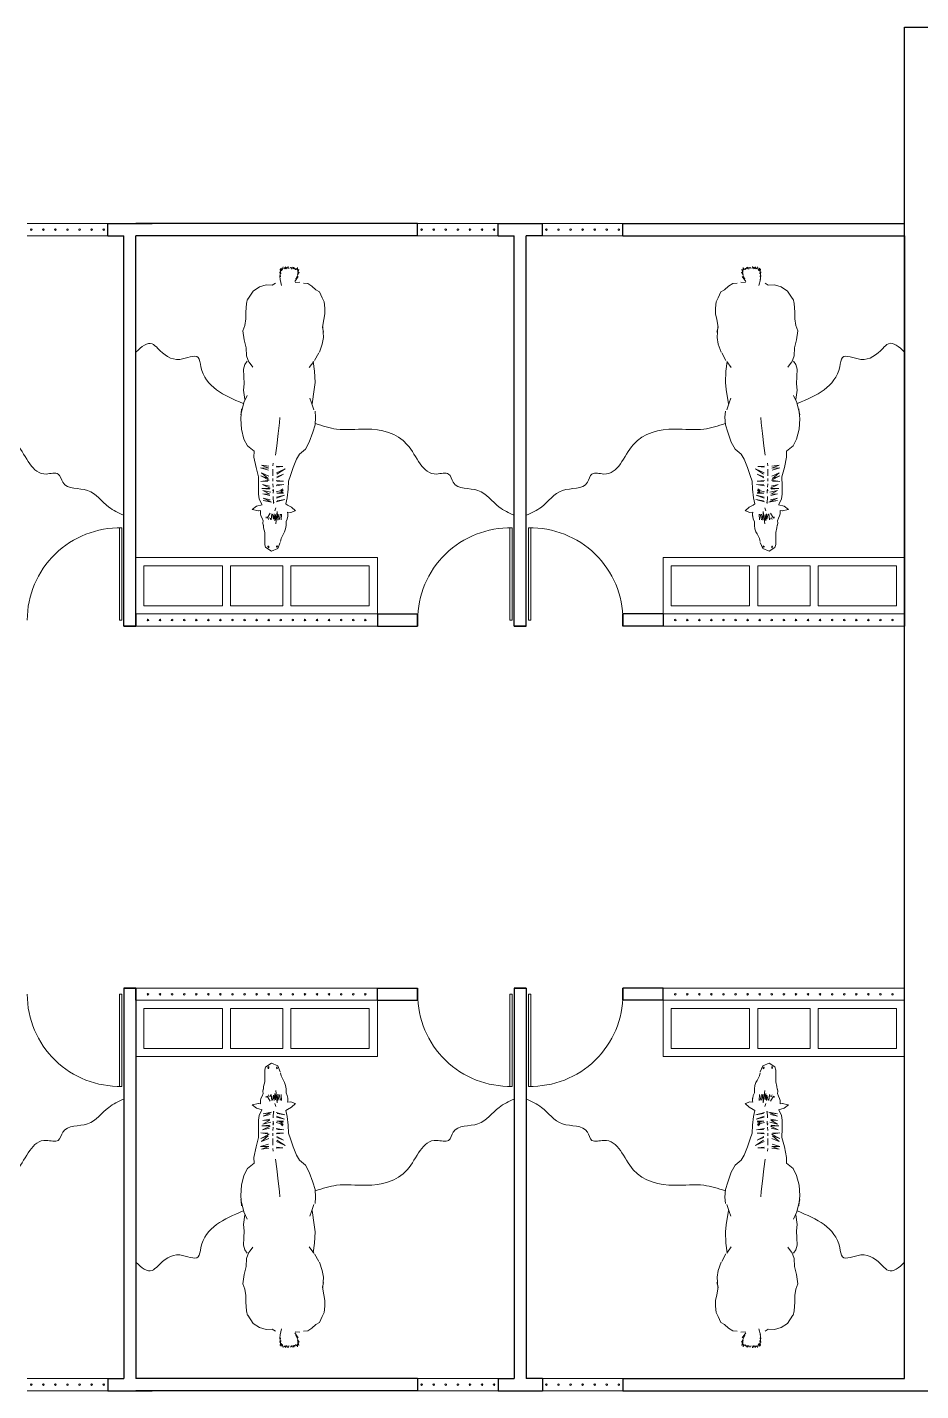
# Model space of a CAD drawing. Header units: millimetres. Extents: x 235 to 418, y 139 to 274.
# Drawn here: x 362.87 to 373.97, y 237.96 to 254.9 of the extents above; entities that cross this region are included whole.
import ezdxf

# ---------------------------------------------------------------- set-up
doc = ezdxf.new("R2010")
doc.units = ezdxf.units.MM
doc.header["$LTSCALE"] = 0.01
for name, color, linetype, lineweight in [('muebles p.a.', 191, 'Continuous', 0), ('muebles p.f.', 213, 'Continuous', 0), ('muros', 3, 'Continuous', 30), ('muros bajos', 42, 'Continuous', 18), ('puertas', 2, 'Continuous', 9), ('punto delgado', 4, 'Continuous', 0)]:
    doc.layers.add(name, color=color, linetype=linetype, lineweight=lineweight)

# ---------------------------------------------------------------- blocks, each defined once
blk = doc.blocks.new('A$C48D3161E')
at = {"layer": 'punto delgado'}
for p, q in [((2.021, 0.796), (2.086, 0.807)), ((2.086, 0.807), (2.188, 0.802)), ((2.138, 0.809), (2.184, 0.799)), ((2.184, 0.799), (2.259, 0.812)), ((2.259, 0.812), (2.315, 0.822)), ((2.315, 0.822), (2.37, 0.822)), ((2.37, 0.822), (2.432, 0.816)), ((2.432, 0.816), (2.472, 0.796)), ((1.064, 0.669), (0.994, 0.633)), ((1.161, 0.704), (1.064, 0.669)), ((1.232, 0.726), (1.161, 0.704)), ((1.306, 0.731), (1.232, 0.726)), ((1.367, 0.727), (1.306, 0.731)), ((1.379, 0.714), (1.448, 0.691)), ((1.438, 0.697), (1.576, 0.718)), ((1.448, 0.691), (1.493, 0.675)), ((1.576, 0.718), (1.646, 0.726)), ((1.646, 0.726), (1.756, 0.721)), ((1.756, 0.721), (1.849, 0.708)), ((1.852, 0.713), (1.792, 0.669)), ((1.86, 0.721), (1.935, 0.762)), ((1.941, 0.768), (2.021, 0.796)), ((2.472, 0.796), (2.53, 0.77)), ((2.53, 0.77), (2.55, 0.734)), ((2.55, 0.734), (2.586, 0.695)), ((2.586, 0.695), (2.612, 0.655)), ((0.428, 0.495), (0.393, 0.534)), ((0.898, 0.544), (0.816, 0.511)), ((0.947, 0.574), (0.898, 0.544)), ((0.994, 0.633), (0.947, 0.574)), ((2.612, 0.655), (2.616, 0.613)), ((2.621, 0.53), (2.623, 0.576)), ((2.631, 0.527), (2.679, 0.562)), ((2.656, 0.537), (2.723, 0.57)), ((2.679, 0.562), (2.656, 0.537)), ((2.723, 0.57), (2.699, 0.554)), ((2.699, 0.554), (2.753, 0.566)), ((2.753, 0.566), (2.722, 0.558)), ((2.722, 0.558), (2.767, 0.553)), ((2.767, 0.553), (2.745, 0.553)), ((2.745, 0.553), (2.757, 0.543)), ((2.745, 0.534), (2.762, 0.532)), ((2.757, 0.543), (2.747, 0.541)), ((0.15, 0.408), (0.122, 0.395)), ((0.168, 0.417), (0.15, 0.408)), ((0.187, 0.429), (0.168, 0.417)), ((0.218, 0.438), (0.187, 0.429)), ((0.251, 0.443), (0.218, 0.438)), ((0.289, 0.444), (0.251, 0.443)), ((0.313, 0.455), (0.289, 0.444)), ((0.341, 0.459), (0.313, 0.455)), ((0.343, 0.461), (0.341, 0.46)), ((0.365, 0.461), (0.343, 0.461)), ((0.379, 0.458), (0.365, 0.461)), ((0.392, 0.53), (0.377, 0.489)), ((0.377, 0.489), (0.379, 0.458)), ((0.45, 0.456), (0.428, 0.495)), ((0.461, 0.439), (0.45, 0.456)), ((0.519, 0.453), (0.461, 0.439)), ((0.481, 0.345), (0.504, 0.43)), ((0.504, 0.43), (0.491, 0.355)), ((0.517, 0.348), (0.545, 0.426)), ((0.605, 0.462), (0.519, 0.453)), ((0.545, 0.426), (0.526, 0.35)), ((0.565, 0.352), (0.564, 0.417)), ((0.564, 0.417), (0.57, 0.374)), ((0.57, 0.374), (0.576, 0.413)), ((0.576, 0.413), (0.579, 0.391)), ((0.579, 0.391), (0.596, 0.415)), ((0.596, 0.415), (0.596, 0.391)), ((0.596, 0.391), (0.609, 0.41)), ((0.683, 0.467), (0.605, 0.462)), ((0.637, 0.346), (0.651, 0.422)), ((0.651, 0.422), (0.646, 0.352)), ((0.682, 0.352), (0.682, 0.417)), ((0.682, 0.417), (0.689, 0.346)), ((0.739, 0.486), (0.683, 0.467)), ((0.715, 0.352), (0.751, 0.417)), ((0.751, 0.417), (0.725, 0.351)), ((0.816, 0.511), (0.739, 0.486)), ((0.752, 0.354), (0.803, 0.433)), ((0.803, 0.433), (0.763, 0.348)), ((0.818, 0.349), (0.826, 0.41)), ((0.826, 0.41), (0.83, 0.346)), ((2.762, 0.392), (2.735, 0.399)), ((2.735, 0.399), (2.753, 0.384)), ((2.773, 0.413), (2.741, 0.404)), ((2.741, 0.404), (2.762, 0.392)), ((2.751, 0.526), (2.771, 0.519)), ((2.753, 0.502), (2.767, 0.492)), ((2.754, 0.517), (2.77, 0.504)), ((2.755, 0.447), (2.771, 0.457)), ((2.755, 0.409), (2.773, 0.413)), ((2.756, 0.433), (2.771, 0.444)), ((2.756, 0.42), (2.773, 0.439)), ((2.758, 0.478), (2.772, 0.486)), ((2.759, 0.465), (2.776, 0.462)), ((0.025, 0.361), (0, 0.301)), ((0, 0.301), (0.035, 0.245)), ((0.085, 0.386), (0.025, 0.361)), ((0.042, 0.275), (0.033, 0.273)), ((0.033, 0.273), (0.035, 0.269)), ((0.041, 0.356), (0.034, 0.351)), ((0.034, 0.351), (0.045, 0.35)), ((0.035, 0.269), (0.044, 0.266)), ((0.047, 0.359), (0.04, 0.357)), ((0.049, 0.273), (0.042, 0.275)), ((0.044, 0.266), (0.05, 0.27)), ((0.045, 0.35), (0.053, 0.357)), ((0.053, 0.357), (0.047, 0.359)), ((0.05, 0.27), (0.053, 0.271)), ((0.122, 0.395), (0.095, 0.388)), ((0.385, 0.357), (0.266, 0.343)), ((0.295, 0.333), (0.363, 0.327)), ((0.36, 0.373), (0.303, 0.363)), ((0.303, 0.363), (0.385, 0.357)), ((0.304, 0.339), (0.356, 0.339)), ((0.361, 0.387), (0.305, 0.375)), ((0.362, 0.397), (0.306, 0.394)), ((0.306, 0.297), (0.363, 0.303)), ((0.307, 0.272), (0.327, 0.279)), ((0.309, 0.292), (0.323, 0.291)), ((0.363, 0.327), (0.312, 0.321)), ((0.312, 0.321), (0.36, 0.31)), ((0.32, 0.258), (0.371, 0.286)), ((0.393, 0.332), (0.423, 0.342)), ((0.466, 0.319), (0.486, 0.319)), ((0.471, 0.323), (0.49, 0.319)), ((0.477, 0.302), (0.495, 0.218)), ((0.495, 0.218), (0.485, 0.292)), ((0.485, 0.292), (0.516, 0.219)), ((0.486, 0.319), (0.51, 0.316)), ((0.516, 0.219), (0.499, 0.288)), ((0.51, 0.316), (0.532, 0.316)), ((0.544, 0.284), (0.56, 0.217)), ((0.56, 0.217), (0.555, 0.284)), ((0.555, 0.284), (0.593, 0.217)), ((0.565, 0.318), (0.594, 0.32)), ((0.593, 0.217), (0.575, 0.294)), ((0.591, 0.396), (0.578, 0.346)), ((0.589, 0.312), (0.604, 0.316)), ((0.604, 0.28), (0.611, 0.206)), ((0.611, 0.206), (0.614, 0.287)), ((0.614, 0.287), (0.649, 0.213)), ((0.623, 0.317), (0.657, 0.312)), ((0.649, 0.213), (0.633, 0.28)), ((0.679, 0.196), (0.693, 0.278)), ((0.683, 0.266), (0.679, 0.196)), ((0.683, 0.313), (0.708, 0.313)), ((0.693, 0.278), (0.734, 0.196)), ((0.734, 0.196), (0.708, 0.267)), ((0.708, 0.267), (0.764, 0.203)), ((0.764, 0.203), (0.733, 0.275)), ((0.734, 0.313), (0.77, 0.313)), ((0.77, 0.313), (0.8, 0.312)), ((0.789, 0.271), (0.813, 0.194)), ((0.813, 0.194), (0.811, 0.274)), ((0.811, 0.274), (0.838, 0.203)), ((0.838, 0.203), (0.828, 0.275)), ((0.832, 0.313), (0.858, 0.316)), ((0.935, 0.34), (1.029, 0.353)), ((1.029, 0.353), (1.149, 0.365)), ((1.149, 0.365), (1.253, 0.377)), ((1.253, 0.377), (1.303, 0.381)), ((2.593, 0.399), (2.65, 0.385)), ((2.595, 0.308), (2.614, 0.339)), ((2.599, 0.248), (2.595, 0.308)), ((2.69, 0.381), (2.644, 0.386)), ((2.678, 0.388), (2.69, 0.381)), ((2.726, 0.382), (2.678, 0.388)), ((2.753, 0.384), (2.705, 0.391)), ((2.705, 0.391), (2.726, 0.382)), ((0.036, 0.243), (0.066, 0.235)), ((0.066, 0.235), (0.106, 0.235)), ((0.106, 0.235), (0.145, 0.234)), ((0.145, 0.234), (0.181, 0.236)), ((0.181, 0.236), (0.227, 0.224)), ((0.227, 0.224), (0.254, 0.221)), ((0.254, 0.22), (0.276, 0.216)), ((0.276, 0.216), (0.295, 0.218)), ((0.294, 0.219), (0.321, 0.209)), ((0.32, 0.25), (0.335, 0.25)), ((0.321, 0.209), (0.343, 0.198)), ((0.343, 0.198), (0.363, 0.192)), ((0.365, 0.192), (0.384, 0.193)), ((0.384, 0.193), (0.395, 0.192)), ((0.392, 0.174), (0.406, 0.112)), ((0.395, 0.192), (0.394, 0.17)), ((0.406, 0.112), (0.439, 0.154)), ((0.439, 0.154), (0.453, 0.208)), ((0.456, 0.206), (0.509, 0.18)), ((0.509, 0.18), (0.555, 0.174)), ((0.555, 0.174), (0.635, 0.173)), ((0.636, 0.174), (0.724, 0.175)), ((0.724, 0.175), (0.817, 0.15)), ((0.817, 0.15), (0.918, 0.129)), ((2.538, 0.122), (2.58, 0.182)), ((2.58, 0.182), (2.599, 0.248)), ((0.918, 0.129), (0.976, 0.13)), ((0.976, 0.13), (1.027, 0.065)), ((1.027, 0.065), (1.094, 0.032)), ((1.094, 0.032), (1.19, 0.007)), ((1.19, 0.007), (1.29, 0)), ((1.29, 0), (1.39, 0.009)), ((1.33, 0.001), (1.451, 0.03)), ((1.451, 0.03), (1.52, 0.063)), ((1.48, 0.04), (1.572, 0.027)), ((1.572, 0.027), (1.634, 0.033)), ((1.634, 0.033), (1.703, 0.03)), ((1.703, 0.03), (1.775, 0.027)), ((1.775, 0.027), (1.821, 0.04)), ((1.795, 0.119), (1.844, 0.082)), ((1.821, 0.04), (1.853, 0.063)), ((1.844, 0.079), (1.906, 0.056)), ((1.906, 0.056), (1.984, 0.053)), ((1.984, 0.053), (2.063, 0.033)), ((2.063, 0.033), (2.151, 0.02)), ((2.151, 0.02), (2.203, 0.04)), ((2.203, 0.04), (2.266, 0.05)), ((2.266, 0.05), (2.331, 0.05)), ((2.331, 0.05), (2.416, 0.056)), ((2.416, 0.056), (2.462, 0.066)), ((2.459, 0.07), (2.538, 0.122))]:
    blk.add_line(p, q, dxfattribs=at)
blk = doc.blocks.new('A$C6A7764AD')
at = {"layer": 'puertas'}
blk.add_lwpolyline([(0, 0), (0.03, 0), (0.03, 1.17), (0, 1.17)], close=True, dxfattribs=at)
at = {"layer": 'punto delgado'}
blk.add_arc((0.03, 0), 1.17, 0, 91.4693, dxfattribs=at)

msp = doc.modelspace()

# ---------------------------------------------------------------- hatches: boundary and pattern name
at = {"layer": 'muros'}
h = msp.add_hatch(color=256, dxfattribs=at)
edge = h.paths.add_edge_path()
edge.add_arc((367.068, 247.533), 0.01, 0, 360)
edge = h.paths.add_edge_path()
edge.add_arc((366.918, 247.533), 0.01, 0, 360)
edge = h.paths.add_edge_path()
edge.add_arc((366.768, 247.533), 0.01, 0, 360)
edge = h.paths.add_edge_path()
edge.add_arc((366.618, 247.533), 0.01, 0, 360)
edge = h.paths.add_edge_path()
edge.add_arc((366.468, 247.533), 0.01, 0, 360)
edge = h.paths.add_edge_path()
edge.add_arc((366.318, 247.533), 0.01, 0, 360)
edge = h.paths.add_edge_path()
edge.add_arc((366.168, 247.533), 0.01, 0, 360)
edge = h.paths.add_edge_path()
edge.add_arc((366.018, 247.533), 0.01, 0, 360)
edge = h.paths.add_edge_path()
edge.add_arc((365.868, 247.533), 0.01, 0, 360)
edge = h.paths.add_edge_path()
edge.add_arc((365.718, 247.533), 0.01, 0, 360)
edge = h.paths.add_edge_path()
edge.add_arc((365.568, 247.533), 0.01, 0, 360)
edge = h.paths.add_edge_path()
edge.add_arc((365.418, 247.533), 0.01, 0, 360)
edge = h.paths.add_edge_path()
edge.add_arc((365.268, 247.533), 0.01, 0, 360)
edge = h.paths.add_edge_path()
edge.add_arc((365.118, 247.533), 0.01, 0, 360)
edge = h.paths.add_edge_path()
edge.add_arc((364.968, 247.533), 0.01, 0, 360)
edge = h.paths.add_edge_path()
edge.add_arc((364.818, 247.533), 0.01, 0, 360)
edge = h.paths.add_edge_path()
edge.add_arc((364.668, 247.533), 0.01, 0, 360)
edge = h.paths.add_edge_path()
edge.add_arc((364.518, 247.533), 0.01, 0, 360)
edge = h.paths.add_edge_path()
edge.add_arc((364.368, 247.533), 0.01, 0, 360)
h = msp.add_hatch(color=256, dxfattribs=at)
edge = h.paths.add_edge_path()
edge.add_arc((370.918, 247.533), 0.01, 0, 360)
edge = h.paths.add_edge_path()
edge.add_arc((371.068, 247.533), 0.01, 0, 360)
edge = h.paths.add_edge_path()
edge.add_arc((371.218, 247.533), 0.01, 0, 360)
edge = h.paths.add_edge_path()
edge.add_arc((371.368, 247.533), 0.01, 0, 360)
edge = h.paths.add_edge_path()
edge.add_arc((371.518, 247.533), 0.01, 0, 360)
edge = h.paths.add_edge_path()
edge.add_arc((371.668, 247.533), 0.01, 0, 360)
edge = h.paths.add_edge_path()
edge.add_arc((371.818, 247.533), 0.01, 0, 360)
edge = h.paths.add_edge_path()
edge.add_arc((371.968, 247.533), 0.01, 0, 360)
edge = h.paths.add_edge_path()
edge.add_arc((372.118, 247.533), 0.01, 0, 360)
edge = h.paths.add_edge_path()
edge.add_arc((372.268, 247.533), 0.01, 0, 360)
edge = h.paths.add_edge_path()
edge.add_arc((372.418, 247.533), 0.01, 0, 360)
edge = h.paths.add_edge_path()
edge.add_arc((372.568, 247.533), 0.01, 0, 360)
edge = h.paths.add_edge_path()
edge.add_arc((372.718, 247.533), 0.01, 0, 360)
edge = h.paths.add_edge_path()
edge.add_arc((372.868, 247.533), 0.01, 0, 360)
edge = h.paths.add_edge_path()
edge.add_arc((373.018, 247.533), 0.01, 0, 360)
edge = h.paths.add_edge_path()
edge.add_arc((373.168, 247.533), 0.01, 0, 360)
edge = h.paths.add_edge_path()
edge.add_arc((373.318, 247.533), 0.01, 0, 360)
edge = h.paths.add_edge_path()
edge.add_arc((373.468, 247.533), 0.01, 0, 360)
edge = h.paths.add_edge_path()
edge.add_arc((373.618, 247.533), 0.01, 0, 360)
h = msp.add_hatch(color=256, dxfattribs=at)
edge = h.paths.add_edge_path()
edge.add_arc((367.068, 242.883), 0.01, 0, 360)
edge = h.paths.add_edge_path()
edge.add_arc((366.918, 242.883), 0.01, 0, 360)
edge = h.paths.add_edge_path()
edge.add_arc((366.768, 242.883), 0.01, 0, 360)
edge = h.paths.add_edge_path()
edge.add_arc((366.618, 242.883), 0.01, 0, 360)
edge = h.paths.add_edge_path()
edge.add_arc((366.468, 242.883), 0.01, 0, 360)
edge = h.paths.add_edge_path()
edge.add_arc((366.318, 242.883), 0.01, 0, 360)
edge = h.paths.add_edge_path()
edge.add_arc((366.168, 242.883), 0.01, 0, 360)
edge = h.paths.add_edge_path()
edge.add_arc((366.018, 242.883), 0.01, 0, 360)
edge = h.paths.add_edge_path()
edge.add_arc((365.868, 242.883), 0.01, 0, 360)
edge = h.paths.add_edge_path()
edge.add_arc((365.718, 242.883), 0.01, 0, 360)
edge = h.paths.add_edge_path()
edge.add_arc((365.568, 242.883), 0.01, 0, 360)
edge = h.paths.add_edge_path()
edge.add_arc((365.418, 242.883), 0.01, 0, 360)
edge = h.paths.add_edge_path()
edge.add_arc((365.268, 242.883), 0.01, 0, 360)
edge = h.paths.add_edge_path()
edge.add_arc((365.118, 242.883), 0.01, 0, 360)
edge = h.paths.add_edge_path()
edge.add_arc((364.968, 242.883), 0.01, 0, 360)
edge = h.paths.add_edge_path()
edge.add_arc((364.818, 242.883), 0.01, 0, 360)
edge = h.paths.add_edge_path()
edge.add_arc((364.668, 242.883), 0.01, 0, 360)
edge = h.paths.add_edge_path()
edge.add_arc((364.518, 242.883), 0.01, 0, 360)
edge = h.paths.add_edge_path()
edge.add_arc((364.368, 242.883), 0.01, 0, 360)
h = msp.add_hatch(color=256, dxfattribs=at)
edge = h.paths.add_edge_path()
edge.add_arc((370.918, 242.883), 0.01, 0, 360)
edge = h.paths.add_edge_path()
edge.add_arc((371.068, 242.883), 0.01, 0, 360)
edge = h.paths.add_edge_path()
edge.add_arc((371.218, 242.883), 0.01, 0, 360)
edge = h.paths.add_edge_path()
edge.add_arc((371.368, 242.883), 0.01, 0, 360)
edge = h.paths.add_edge_path()
edge.add_arc((371.518, 242.883), 0.01, 0, 360)
edge = h.paths.add_edge_path()
edge.add_arc((371.668, 242.883), 0.01, 0, 360)
edge = h.paths.add_edge_path()
edge.add_arc((371.818, 242.883), 0.01, 0, 360)
edge = h.paths.add_edge_path()
edge.add_arc((371.968, 242.883), 0.01, 0, 360)
edge = h.paths.add_edge_path()
edge.add_arc((372.118, 242.883), 0.01, 0, 360)
edge = h.paths.add_edge_path()
edge.add_arc((372.268, 242.883), 0.01, 0, 360)
edge = h.paths.add_edge_path()
edge.add_arc((372.418, 242.883), 0.01, 0, 360)
edge = h.paths.add_edge_path()
edge.add_arc((372.568, 242.883), 0.01, 0, 360)
edge = h.paths.add_edge_path()
edge.add_arc((372.718, 242.883), 0.01, 0, 360)
edge = h.paths.add_edge_path()
edge.add_arc((372.868, 242.883), 0.01, 0, 360)
edge = h.paths.add_edge_path()
edge.add_arc((373.018, 242.883), 0.01, 0, 360)
edge = h.paths.add_edge_path()
edge.add_arc((373.168, 242.883), 0.01, 0, 360)
edge = h.paths.add_edge_path()
edge.add_arc((373.318, 242.883), 0.01, 0, 360)
edge = h.paths.add_edge_path()
edge.add_arc((373.468, 242.883), 0.01, 0, 360)
edge = h.paths.add_edge_path()
edge.add_arc((373.618, 242.883), 0.01, 0, 360)
at = {"layer": 'muros bajos'}
h = msp.add_hatch(color=256, dxfattribs=at)
edge = h.paths.add_edge_path()
edge.add_arc((363.818, 252.383), 0.01, 0, 360)
edge = h.paths.add_edge_path()
edge.add_arc((363.668, 252.383), 0.01, 0, 360)
edge = h.paths.add_edge_path()
edge.add_arc((363.518, 252.383), 0.01, 0, 360)
edge = h.paths.add_edge_path()
edge.add_arc((362.918, 252.383), 0.01, 0, 360)
edge = h.paths.add_edge_path()
edge.add_arc((363.068, 252.383), 0.01, 0, 360)
edge = h.paths.add_edge_path()
edge.add_arc((363.218, 252.383), 0.01, 0, 360)
edge = h.paths.add_edge_path()
edge.add_arc((363.368, 252.383), 0.01, 0, 360)
h = msp.add_hatch(color=256, dxfattribs=at)
edge = h.paths.add_edge_path()
edge.add_arc((368.668, 252.383), 0.01, 0, 360)
edge = h.paths.add_edge_path()
edge.add_arc((368.518, 252.383), 0.01, 0, 360)
edge = h.paths.add_edge_path()
edge.add_arc((368.368, 252.383), 0.01, 0, 360)
edge = h.paths.add_edge_path()
edge.add_arc((367.768, 252.383), 0.01, 0, 360)
edge = h.paths.add_edge_path()
edge.add_arc((367.918, 252.383), 0.01, 0, 360)
edge = h.paths.add_edge_path()
edge.add_arc((368.068, 252.383), 0.01, 0, 360)
edge = h.paths.add_edge_path()
edge.add_arc((368.218, 252.383), 0.01, 0, 360)
h = msp.add_hatch(color=256, dxfattribs=at)
edge = h.paths.add_edge_path()
edge.add_arc((369.318, 252.383), 0.01, 0, 360)
edge = h.paths.add_edge_path()
edge.add_arc((369.468, 252.383), 0.01, 0, 360)
edge = h.paths.add_edge_path()
edge.add_arc((369.618, 252.383), 0.01, 0, 360)
edge = h.paths.add_edge_path()
edge.add_arc((370.218, 252.383), 0.01, 0, 360)
edge = h.paths.add_edge_path()
edge.add_arc((370.068, 252.383), 0.01, 0, 360)
edge = h.paths.add_edge_path()
edge.add_arc((369.918, 252.383), 0.01, 0, 360)
edge = h.paths.add_edge_path()
edge.add_arc((369.768, 252.383), 0.01, 0, 360)
h = msp.add_hatch(color=256, dxfattribs=at)
edge = h.paths.add_edge_path()
edge.add_arc((363.818, 238.033), 0.01, 0, 360)
edge = h.paths.add_edge_path()
edge.add_arc((363.668, 238.033), 0.01, 0, 360)
edge = h.paths.add_edge_path()
edge.add_arc((363.518, 238.033), 0.01, 0, 360)
edge = h.paths.add_edge_path()
edge.add_arc((362.918, 238.033), 0.01, 0, 360)
edge = h.paths.add_edge_path()
edge.add_arc((363.068, 238.033), 0.01, 0, 360)
edge = h.paths.add_edge_path()
edge.add_arc((363.218, 238.033), 0.01, 0, 360)
edge = h.paths.add_edge_path()
edge.add_arc((363.368, 238.033), 0.01, 0, 360)
h = msp.add_hatch(color=256, dxfattribs=at)
edge = h.paths.add_edge_path()
edge.add_arc((368.668, 238.033), 0.01, 0, 360)
edge = h.paths.add_edge_path()
edge.add_arc((368.518, 238.033), 0.01, 0, 360)
edge = h.paths.add_edge_path()
edge.add_arc((368.368, 238.033), 0.01, 0, 360)
edge = h.paths.add_edge_path()
edge.add_arc((367.768, 238.033), 0.01, 0, 360)
edge = h.paths.add_edge_path()
edge.add_arc((367.918, 238.033), 0.01, 0, 360)
edge = h.paths.add_edge_path()
edge.add_arc((368.068, 238.033), 0.01, 0, 360)
edge = h.paths.add_edge_path()
edge.add_arc((368.218, 238.033), 0.01, 0, 360)
h = msp.add_hatch(color=256, dxfattribs=at)
edge = h.paths.add_edge_path()
edge.add_arc((369.318, 238.033), 0.01, 0, 360)
edge = h.paths.add_edge_path()
edge.add_arc((369.468, 238.033), 0.01, 0, 360)
edge = h.paths.add_edge_path()
edge.add_arc((369.618, 238.033), 0.01, 0, 360)
edge = h.paths.add_edge_path()
edge.add_arc((370.218, 238.033), 0.01, 0, 360)
edge = h.paths.add_edge_path()
edge.add_arc((370.068, 238.033), 0.01, 0, 360)
edge = h.paths.add_edge_path()
edge.add_arc((369.918, 238.033), 0.01, 0, 360)
edge = h.paths.add_edge_path()
edge.add_arc((369.768, 238.033), 0.01, 0, 360)

# ---------------------------------------------------------------- linework, layer by layer
at = {"layer": 'muebles p.a.'}
for p, q in [((365.293, 247.708), (365.293, 248.208)), ((365.393, 247.708), (365.393, 248.208)), ((366.043, 247.708), (366.043, 248.208)), ((366.143, 247.708), (366.143, 248.208)), ((371.843, 247.708), (371.843, 248.208)), ((371.943, 247.708), (371.943, 248.208)), ((372.593, 247.708), (372.593, 248.208)), ((372.693, 247.708), (372.693, 248.208)), ((365.293, 242.708), (365.293, 242.208)), ((365.393, 242.708), (365.393, 242.208)), ((366.043, 242.708), (366.043, 242.208)), ((366.143, 242.708), (366.143, 242.208)), ((371.843, 242.708), (371.843, 242.208)), ((371.943, 242.708), (371.943, 242.208)), ((372.593, 242.708), (372.593, 242.208)), ((372.693, 242.708), (372.693, 242.208))]:
    msp.add_line(p, q, dxfattribs=at)
for points in [[(365.293, 248.208), (364.318, 248.208), (364.318, 247.708), (365.293, 247.708)], [(366.043, 248.208), (365.393, 248.208)], [(366.143, 247.708), (367.118, 247.708), (367.118, 248.208), (366.143, 248.208)], [(371.843, 247.708), (370.868, 247.708), (370.868, 248.208), (371.843, 248.208)], [(371.943, 248.208), (372.593, 248.208)], [(372.693, 248.208), (373.668, 248.208), (373.668, 247.708), (372.693, 247.708)], [(365.393, 247.708), (366.043, 247.708)], [(372.593, 247.708), (371.943, 247.708)], [(365.293, 242.208), (364.318, 242.208), (364.318, 242.708), (365.293, 242.708)], [(365.393, 242.708), (366.043, 242.708)], [(366.143, 242.708), (367.118, 242.708), (367.118, 242.208), (366.143, 242.208)], [(371.843, 242.708), (370.868, 242.708), (370.868, 242.208), (371.843, 242.208)], [(372.593, 242.708), (371.943, 242.708)], [(372.693, 242.208), (373.668, 242.208), (373.668, 242.708), (372.693, 242.708)], [(366.043, 242.208), (365.393, 242.208)], [(371.943, 242.208), (372.593, 242.208)]]:
    msp.add_lwpolyline(points, dxfattribs=at)
at = {"layer": 'muebles p.f.'}
for p, q in [((364.218, 248.308), (367.218, 248.308)), ((373.768, 248.308), (370.768, 248.308)), ((364.218, 242.108), (367.218, 242.108)), ((373.768, 242.108), (370.768, 242.108))]:
    msp.add_line(p, q, dxfattribs=at)
for points in [[(367.218, 248.308), (364.218, 248.308), (364.218, 247.608), (367.218, 247.608)], [(370.768, 248.308), (373.768, 248.308), (373.768, 247.608), (370.768, 247.608)], [(367.218, 242.108), (364.218, 242.108), (364.218, 242.808), (367.218, 242.808)], [(370.768, 242.108), (373.768, 242.108), (373.768, 242.808), (370.768, 242.808)]]:
    msp.add_lwpolyline(points, close=True, dxfattribs=at)
at = {"layer": 'muros'}
for p, q in [((373.768, 238.108), (373.768, 254.897)), ((373.768, 254.897), (374.168, 254.897)), ((363.868, 252.308), (363.868, 252.458)), ((363.868, 252.458), (364.418, 252.458)), ((367.718, 252.458), (364.218, 252.458)), ((367.718, 252.308), (367.718, 252.458)), ((367.718, 252.308), (367.718, 252.458)), ((368.718, 252.458), (369.268, 252.458)), ((368.718, 252.308), (368.718, 252.458)), ((369.268, 252.308), (369.268, 252.458)), ((370.268, 252.308), (370.268, 252.458)), ((370.268, 252.308), (370.268, 252.458)), ((370.268, 252.458), (373.768, 252.458)), ((363.868, 252.308), (364.068, 252.308)), ((364.068, 247.458), (364.068, 252.308)), ((364.218, 247.458), (364.218, 252.308)), ((364.418, 252.308), (364.218, 252.308)), ((367.718, 252.308), (364.218, 252.308)), ((368.718, 252.308), (368.918, 252.308)), ((368.918, 247.458), (368.918, 252.308)), ((369.068, 247.458), (369.068, 252.308)), ((369.268, 252.308), (369.068, 252.308)), ((370.268, 252.308), (373.768, 252.308)), ((373.768, 252.308), (373.768, 247.458)), ((364.218, 247.608), (364.218, 247.458)), ((367.218, 247.608), (367.718, 247.608)), ((367.718, 247.608), (367.718, 247.458)), ((367.718, 247.608), (367.718, 247.458)), ((370.268, 247.608), (370.268, 247.458)), ((370.768, 247.608), (370.268, 247.608)), ((370.268, 247.608), (370.268, 247.458)), ((373.768, 247.608), (373.768, 247.458)), ((367.218, 247.458), (367.718, 247.458)), ((370.768, 247.458), (370.268, 247.458)), ((364.068, 242.958), (364.068, 238.108)), ((364.218, 242.958), (364.218, 238.108)), ((364.218, 242.808), (364.218, 242.958)), ((367.218, 242.958), (367.718, 242.958)), ((367.718, 242.808), (367.718, 242.958)), ((367.718, 242.808), (367.718, 242.958)), ((368.918, 242.958), (368.918, 238.108)), ((369.068, 242.958), (369.068, 238.108)), ((370.268, 242.808), (370.268, 242.958)), ((370.768, 242.958), (370.268, 242.958)), ((370.268, 242.808), (370.268, 242.958)), ((373.768, 242.808), (373.768, 242.958)), ((367.218, 242.808), (367.718, 242.808)), ((370.768, 242.808), (370.268, 242.808)), ((363.868, 238.108), (364.068, 238.108)), ((363.868, 238.108), (363.868, 237.958)), ((364.418, 238.108), (364.218, 238.108)), ((367.718, 238.108), (364.218, 238.108)), ((367.718, 238.108), (367.718, 237.958)), ((367.718, 238.108), (367.718, 237.958)), ((368.718, 238.108), (368.918, 238.108)), ((368.718, 238.108), (368.718, 237.958)), ((369.268, 238.108), (369.068, 238.108)), ((369.268, 238.108), (369.268, 237.958)), ((370.268, 238.108), (370.268, 237.958)), ((370.268, 238.108), (370.268, 237.958)), ((370.268, 238.108), (373.768, 238.108)), ((363.868, 237.958), (364.418, 237.958)), ((367.718, 237.958), (364.218, 237.958)), ((368.718, 237.958), (369.268, 237.958)), ((370.268, 237.958), (374.168, 237.958))]:
    msp.add_line(p, q, dxfattribs=at)
for points in [[(364.068, 247.458), (364.218, 247.458), (364.218, 252.308)], [(364.218, 247.458), (364.068, 247.458), (364.068, 252.308)], [(369.068, 247.458), (368.918, 247.458), (368.918, 252.308)], [(368.918, 247.458), (369.068, 247.458), (369.068, 252.308)], [(367.218, 247.608), (367.218, 247.458)], [(367.718, 247.458), (367.718, 247.608)], [(370.268, 247.458), (370.268, 247.608)], [(370.768, 247.608), (370.768, 247.458)], [(364.218, 242.958), (364.068, 242.958), (364.068, 238.108)], [(364.068, 242.958), (364.218, 242.958), (364.218, 238.108)], [(367.218, 242.808), (367.218, 242.958)], [(367.718, 242.958), (367.718, 242.808)], [(369.068, 242.958), (368.918, 242.958), (368.918, 238.108)], [(368.918, 242.958), (369.068, 242.958), (369.068, 238.108)], [(370.268, 242.958), (370.268, 242.808)], [(370.768, 242.808), (370.768, 242.958)]]:
    msp.add_lwpolyline(points, dxfattribs=at)
at = {"layer": 'muros bajos'}
for p, q in [((363.868, 252.458), (362.868, 252.458)), ((368.718, 252.458), (367.718, 252.458)), ((369.268, 252.458), (370.268, 252.458)), ((363.868, 252.308), (362.868, 252.308)), ((368.718, 252.308), (367.718, 252.308)), ((369.268, 252.308), (370.268, 252.308)), ((364.218, 247.608), (367.218, 247.608)), ((373.768, 247.608), (370.768, 247.608)), ((364.218, 247.458), (367.218, 247.458)), ((373.768, 247.458), (370.768, 247.458)), ((364.218, 242.958), (367.218, 242.958)), ((373.768, 242.958), (370.768, 242.958)), ((364.218, 242.808), (367.218, 242.808)), ((373.768, 242.808), (370.768, 242.808)), ((363.868, 238.108), (362.868, 238.108)), ((368.718, 238.108), (367.718, 238.108)), ((369.268, 238.108), (370.268, 238.108)), ((363.868, 237.958), (362.868, 237.958)), ((368.718, 237.958), (367.718, 237.958)), ((369.268, 237.958), (370.268, 237.958))]:
    msp.add_line(p, q, dxfattribs=at)
for centre in [(362.918, 252.383), (363.068, 252.383), (363.218, 252.383), (363.368, 252.383), (363.518, 252.383), (363.668, 252.383), (363.818, 252.383), (367.768, 252.383), (367.918, 252.383), (368.068, 252.383), (368.218, 252.383), (368.368, 252.383), (368.518, 252.383), (368.668, 252.383), (369.318, 252.383), (369.468, 252.383), (369.618, 252.383), (369.768, 252.383), (369.918, 252.383), (370.068, 252.383), (370.218, 252.383), (364.368, 247.533), (364.518, 247.533), (364.668, 247.533), (364.818, 247.533), (364.968, 247.533), (365.118, 247.533), (365.268, 247.533), (365.418, 247.533), (365.568, 247.533), (365.718, 247.533), (365.868, 247.533), (366.018, 247.533), (366.168, 247.533), (366.318, 247.533), (366.468, 247.533), (366.618, 247.533), (366.768, 247.533), (366.918, 247.533), (367.068, 247.533), (370.918, 247.533), (371.068, 247.533), (371.218, 247.533), (371.368, 247.533), (371.518, 247.533), (371.668, 247.533), (371.818, 247.533), (371.968, 247.533), (372.118, 247.533), (372.268, 247.533), (372.418, 247.533), (372.568, 247.533), (372.718, 247.533), (372.868, 247.533), (373.018, 247.533), (373.168, 247.533), (373.318, 247.533), (373.468, 247.533), (373.618, 247.533), (364.368, 242.883), (364.518, 242.883), (364.668, 242.883), (364.818, 242.883), (364.968, 242.883), (365.118, 242.883), (365.268, 242.883), (365.418, 242.883), (365.568, 242.883), (365.718, 242.883), (365.868, 242.883), (366.018, 242.883), (366.168, 242.883), (366.318, 242.883), (366.468, 242.883), (366.618, 242.883), (366.768, 242.883), (366.918, 242.883), (367.068, 242.883), (370.918, 242.883), (371.068, 242.883), (371.218, 242.883), (371.368, 242.883), (371.518, 242.883), (371.668, 242.883), (371.818, 242.883), (371.968, 242.883), (372.118, 242.883), (372.268, 242.883), (372.418, 242.883), (372.568, 242.883), (372.718, 242.883), (372.868, 242.883), (373.018, 242.883), (373.168, 242.883), (373.318, 242.883), (373.468, 242.883), (373.618, 242.883), (362.918, 238.033), (363.068, 238.033), (363.218, 238.033), (363.368, 238.033), (363.518, 238.033), (363.668, 238.033), (363.818, 238.033), (367.768, 238.033), (367.918, 238.033), (368.068, 238.033), (368.218, 238.033), (368.368, 238.033), (368.518, 238.033), (368.668, 238.033), (369.318, 238.033), (369.468, 238.033), (369.618, 238.033), (369.768, 238.033), (369.918, 238.033), (370.068, 238.033), (370.218, 238.033)]:
    msp.add_circle(centre, 0.01, dxfattribs=at)
at = {"layer": 'punto delgado'}
for points in [[(364.218, 250.862), (364.42, 250.965), (364.489, 250.908), (364.763, 250.771), (364.991, 250.794), (365.025, 250.68), (365.549, 250.224)], [(373.768, 250.862), (373.566, 250.965), (373.498, 250.908), (373.224, 250.771), (372.996, 250.794), (372.962, 250.68), (372.438, 250.224)], [(361.6, 249.973), (361.862, 249.905), (362.227, 249.905), (362.74, 249.711), (363.105, 249.347), (363.253, 249.347), (363.31, 249.244), (363.618, 249.142), (363.88, 248.937), (364.068, 248.834)], [(366.45, 249.973), (366.712, 249.905), (367.077, 249.905), (367.59, 249.711), (367.955, 249.347), (368.103, 249.347), (368.16, 249.244), (368.468, 249.142), (368.73, 248.937), (368.918, 248.834)], [(371.537, 249.973), (371.275, 249.905), (370.91, 249.905), (370.397, 249.711), (370.032, 249.347), (369.884, 249.347), (369.827, 249.244), (369.519, 249.142), (369.257, 248.937), (369.068, 248.834)], [(361.6, 240.442), (361.862, 240.51), (362.227, 240.51), (362.74, 240.704), (363.105, 241.068), (363.253, 241.068), (363.31, 241.171), (363.618, 241.273), (363.88, 241.478), (364.068, 241.581)], [(366.45, 240.442), (366.712, 240.51), (367.077, 240.51), (367.59, 240.704), (367.955, 241.068), (368.103, 241.068), (368.16, 241.171), (368.468, 241.273), (368.73, 241.478), (368.918, 241.581)], [(371.537, 240.442), (371.275, 240.51), (370.91, 240.51), (370.397, 240.704), (370.032, 241.068), (369.884, 241.068), (369.827, 241.171), (369.519, 241.273), (369.257, 241.478), (369.068, 241.581)], [(364.218, 239.553), (364.42, 239.451), (364.489, 239.507), (364.763, 239.644), (364.991, 239.621), (365.025, 239.735), (365.549, 240.191)], [(373.768, 239.553), (373.566, 239.451), (373.498, 239.507), (373.224, 239.644), (372.996, 239.621), (372.962, 239.735), (372.438, 240.191)]]:
    msp.add_spline(points, degree=3, dxfattribs=at)

# ---------------------------------------------------------------- block references
for name, p, xscale, yscale, zscale, rotation in [('A$C48D3161E', (365.52, 248.389), -1.273105900057544, 1.273105900057544, 1.273105900057544, 270), ('A$C48D3161E', (372.467, 248.389), 1.273105900057544, 1.273105900057544, 1.273105900057544, 90), ('A$C6A7764AD', (364.042, 242.883), 0.977884197377648, 0.9778841973775911, 0.9778841973775911, 180), ('A$C6A7764AD', (368.892, 242.883), 0.977884197377648, 0.9778841973775911, 0.9778841973775911, 180), ('A$C6A7764AD', (369.095, 242.883), -0.977884197377648, 0.9778841973775911, 0.9778841973775911, 180), ('A$C48D3161E', (365.52, 242.026), 1.273105900057544, 1.273105900057544, 1.273105900057544, 270), ('A$C48D3161E', (372.467, 242.026), -1.273105900057544, 1.273105900057544, 1.273105900057544, 90)]:
    msp.add_blockref(name, p, dxfattribs=dict(at, xscale=xscale, yscale=yscale, zscale=zscale, rotation=rotation))
at = {"layer": 'punto delgado', "yscale": 0.9778841973775911, "zscale": 0.9778841973775911}
for p, xscale in [((364.042, 247.533), -0.977884197377648), ((368.892, 247.533), -0.977884197377648), ((369.095, 247.533), 0.977884197377648)]:
    msp.add_blockref('A$C6A7764AD', p, dxfattribs=dict(at, xscale=xscale))

doc.saveas('drawing.dxf')
